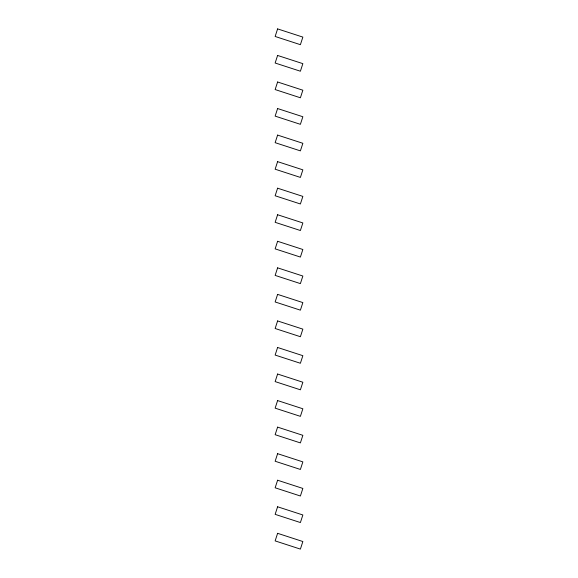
<?xml version="1.0" encoding="UTF-8"?>
<svg xmlns="http://www.w3.org/2000/svg" width="578" height="578" viewBox="0 0 578 578"><rect width="100%" height="100%" fill="white"/><g stroke="black" fill="none" stroke-linecap="round" stroke-linejoin="round"><path stroke-width="0.87" d="M277.606 28.9L275.142 36.472L300.394 44.679L302.858 37.1L277.606 28.9M277.606 55.452L275.142 63.024L300.394 71.224L302.858 63.652L277.606 55.452M277.606 81.997L275.142 89.568L300.394 97.776L302.858 90.204L277.606 81.997M277.606 108.548L275.142 116.12L300.394 124.321L302.858 116.749L277.606 108.548M277.606 135.093L275.142 142.672L300.394 150.872L302.858 143.301L277.606 135.093M277.606 161.645L275.142 169.217L300.394 177.424L302.858 169.845L277.606 161.645M277.606 188.19L275.142 195.769L300.394 203.969L302.858 196.397L277.606 188.19M277.606 214.741L275.142 222.313L300.394 230.521L302.858 222.942L277.606 214.741M277.606 241.286L275.142 248.865L300.394 257.066L302.858 249.494L277.606 241.286M277.606 267.838L275.142 275.41L300.394 283.617L302.858 276.038L277.606 267.838M277.606 294.383L275.142 301.962L300.394 310.162L302.858 302.59L277.606 294.383M277.606 320.935L275.142 328.506L300.394 336.714L302.858 329.135L277.606 320.935M277.606 347.479L275.142 355.058L300.394 363.259L302.858 355.687L277.606 347.479M277.606 374.031L275.142 381.603L300.394 389.81L302.858 382.231L277.606 374.031M277.606 400.576L275.142 408.155L300.394 416.355L302.858 408.783L277.606 400.576M277.606 427.128L275.142 434.699L300.394 442.907L302.858 435.328L277.606 427.128M277.606 453.679L275.142 461.251L300.394 469.452L302.858 461.88L277.606 453.679M277.606 480.224L275.142 487.796L300.394 496.003L302.858 488.432L277.606 480.224M277.606 506.776L275.142 514.348L300.394 522.548L302.858 514.976L277.606 506.776M277.606 533.321L275.142 540.9L300.394 549.1L302.858 541.528L277.606 533.321"/></g></svg>
